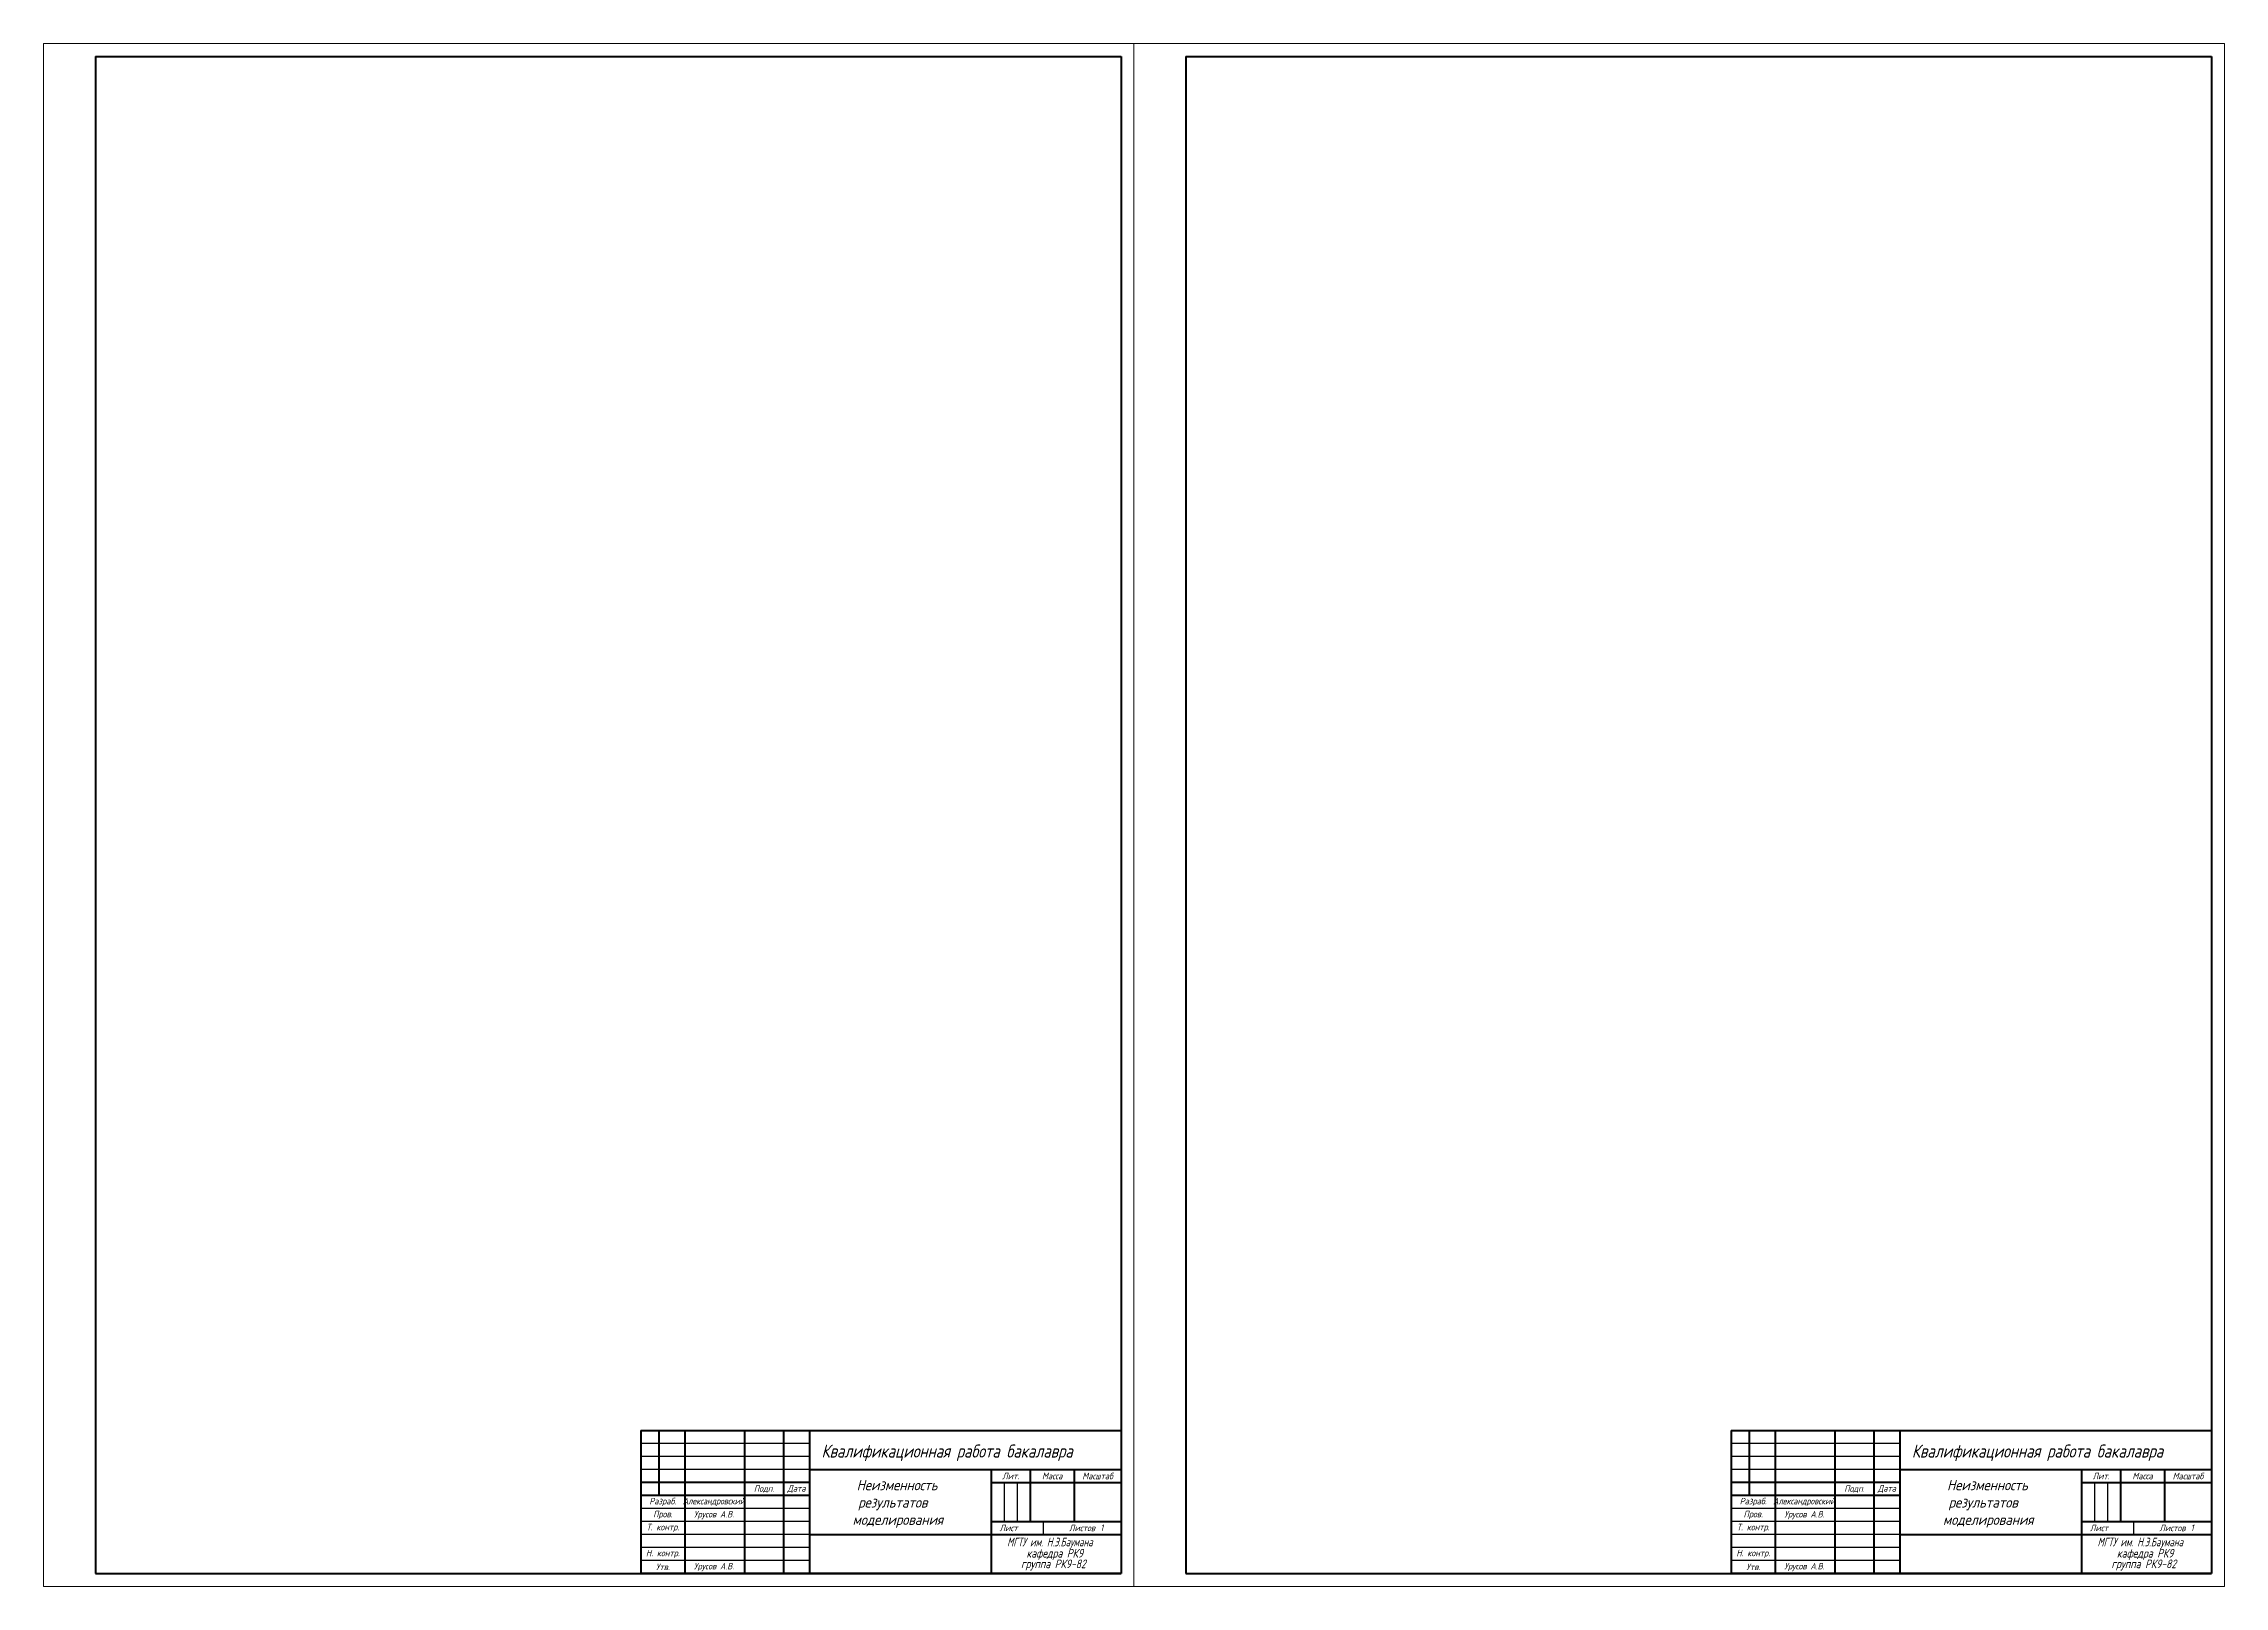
# Model space of a CAD drawing. Header units: millimetres. Extents: x 838 to 2583, y -517 to 768.
# Drawn here: x 838 to 1678, y -517 to 77 of the extents above; entities that cross this region are included whole.
import ezdxf
from ezdxf.enums import TextEntityAlignment as Align

# ---------------------------------------------------------------- set-up
doc = ezdxf.new("R2010")
doc.units = ezdxf.units.MM
doc.layers.get('0').update_dxf_attribs({"lineweight": 30})
doc.layers.add('format', color=7, linetype='Continuous', lineweight=80)
doc.styles.add('стиль1', font='geniso.shx', dxfattribs={"oblique": 15})

msp = doc.modelspace()

# ---------------------------------------------------------------- linework, layer by layer
at = {"lineweight": 5}
msp.add_line((1258.32, 76.53), (1258.32, -517.47), dxfattribs=at)
for p, q in [((1133.32, -462.47), (1068.32, -462.47)), ((1133.32, -467.47), (1068.32, -467.47)), ((1553.32, -462.47), (1488.32, -462.47)), ((1553.32, -467.47), (1488.32, -467.47)), ((1133.32, -472.47), (1068.32, -472.47)), ((1208.32, -477.47), (1208.32, -492.47)), ((1213.32, -477.47), (1213.32, -492.47)), ((1553.32, -472.47), (1488.32, -472.47)), ((1628.32, -477.47), (1628.32, -492.47)), ((1633.32, -477.47), (1633.32, -492.47)), ((1133.32, -487.47), (1068.32, -487.47)), ((1133.32, -492.47), (1068.32, -492.47)), ((1223.32, -492.47), (1223.32, -497.47)), ((1553.32, -487.47), (1488.32, -487.47)), ((1553.32, -492.47), (1488.32, -492.47)), ((1643.32, -492.47), (1643.32, -497.47)), ((1133.32, -497.47), (1068.32, -497.47)), ((1133.32, -502.47), (1068.32, -502.47)), ((1553.32, -497.47), (1488.32, -497.47)), ((1553.32, -502.47), (1488.32, -502.47)), ((1133.32, -507.47), (1068.32, -507.47)), ((1553.32, -507.47), (1488.32, -507.47))]:
    msp.add_line(p, q)
for points in [[(1048.32, 76.53), (838.32, 76.53), (838.32, -220.47)], [(1258.32, 76.53), (1048.32, 76.53)], [(1678.32, -220.47), (1678.32, 76.53), (1258.32, 76.53)], [(838.32, -220.47), (838.32, -517.47), (1048.32, -517.47)], [(1258.32, -517.47), (1678.32, -517.47), (1678.32, -220.47)], [(1048.32, -517.47), (1258.32, -517.47)]]:
    msp.add_lwpolyline(points, dxfattribs=at)
at = {"layer": 'format'}
for p, q in [((858.32, 71.53), (858.32, -512.47)), ((858.32, 71.53), (1253.32, 71.53)), ((1253.32, 71.53), (1253.32, -512.47)), ((1278.32, 71.53), (1278.32, -512.47)), ((1278.32, 71.53), (1673.32, 71.53)), ((1673.32, 71.53), (1673.32, -512.47)), ((1068.32, -457.47), (1068.32, -512.47)), ((1068.32, -457.47), (1253.32, -457.47)), ((1075.32, -457.47), (1075.32, -482.47)), ((1085.32, -457.47), (1085.32, -512.47)), ((1108.32, -457.47), (1108.32, -512.47)), ((1123.32, -457.47), (1123.32, -512.47)), ((1133.32, -457.47), (1133.32, -512.47)), ((1253.32, -457.47), (1253.32, -512.47)), ((1488.32, -457.47), (1488.32, -512.47)), ((1488.32, -457.47), (1673.32, -457.47)), ((1495.32, -457.47), (1495.32, -482.47)), ((1505.32, -457.47), (1505.32, -512.47)), ((1528.32, -457.47), (1528.32, -512.47)), ((1543.32, -457.47), (1543.32, -512.47)), ((1553.32, -457.47), (1553.32, -512.47)), ((1673.32, -457.47), (1673.32, -512.47)), ((1133.32, -477.47), (1068.32, -477.47)), ((1133.32, -472.47), (1253.32, -472.47)), ((1203.32, -472.47), (1203.32, -512.47)), ((1203.32, -477.47), (1253.32, -477.47)), ((1218.32, -472.47), (1218.32, -492.47)), ((1235.32, -472.47), (1235.32, -492.47)), ((1553.32, -477.47), (1488.32, -477.47)), ((1553.32, -472.47), (1673.32, -472.47)), ((1623.32, -472.47), (1623.32, -512.47)), ((1623.32, -477.47), (1673.32, -477.47)), ((1638.32, -472.47), (1638.32, -492.47)), ((1655.32, -472.47), (1655.32, -492.47)), ((1133.32, -482.47), (1068.32, -482.47)), ((1553.32, -482.47), (1488.32, -482.47)), ((1203.32, -492.47), (1253.32, -492.47)), ((1623.32, -492.47), (1673.32, -492.47)), ((1133.32, -497.47), (1253.32, -497.47)), ((1553.32, -497.47), (1673.32, -497.47)), ((858.32, -512.47), (1253.32, -512.47)), ((1253.32, -512.47), (1068.32, -512.47)), ((1278.32, -512.47), (1673.32, -512.47)), ((1673.32, -512.47), (1488.32, -512.47))]:
    msp.add_line(p, q, dxfattribs=at)

# ---------------------------------------------------------------- texts
at = {"lineweight": 25, "style": 'стиль1', "oblique": 15}
for s, height, width, p in [('Квалификационная работа бакалавра', 5, 0.9, (1137.94, -467.87)), ('Квалификационная работа бакалавра', 5, 0.9, (1557.94, -467.87)), ('МГТУ им. Н.Э.Баумана', 3.3333, 0.8, (1209.45, -502.05)), ('кафедра РК9', 3.3333, 0.9, (1216.91, -506.38)), ('МГТУ им. Н.Э.Баумана', 3.3333, 0.8, (1629.45, -502.05)), ('кафедра РК9', 3.3333, 0.9, (1636.91, -506.38)), ('группа РК9-82', 3.3333, 0.9, (1214.8, -510.46)), ('группа РК9-82', 3.3333, 0.9, (1634.8, -510.46))]:
    msp.add_text(s, height=height, dxfattribs=dict(at, width=width)).set_placement(p)
at = {"lineweight": 25, "char_height": 4, "width": 66.1939, "attachment_point": 1, "style": 'стиль1'}
for insert in [(1135.26, -476.46), (1555.26, -476.46)]:
    msp.add_mtext('\\pi16.236;Неизменность\\P\\pi16.815;результатов\\P\\pi14.675;моделирования', dxfattribs=dict(at, insert=insert))
at = {"layer": 'format', "lineweight": -3, "style": 'стиль1', "oblique": 15}
for s, p in [('Подп.', (1115.82, -479.97)), ('Дата', (1128.32, -479.97)), ('Лит.', (1210.82, -474.97)), ('Масса', (1226.82, -474.97)), ('Масштаб', (1244.32, -474.97)), ('Подп.', (1535.82, -479.97)), ('Дата', (1548.32, -479.97)), ('Лит.', (1630.82, -474.97)), ('Масса', (1646.82, -474.97)), ('Масштаб', (1664.32, -474.97)), ('Разраб.', (1076.82, -484.97)), ('Разраб.', (1496.82, -484.97)), ('Т. контр.', (1076.82, -494.97)), ('Пров.', (1076.82, -489.97)), ('Урусов А.В.', (1096.52, -490.03)), ('Лист', (1210.03, -494.97)), ('Листов', (1238.32, -494.97)), ('1', (1245.93, -494.86)), ('Т. контр.', (1496.82, -494.97)), ('Пров.', (1496.82, -489.97)), ('Урусов А.В.', (1516.52, -490.03)), ('Лист', (1630.03, -494.97)), ('Листов', (1658.32, -494.97)), ('1', (1665.93, -494.86)), ('Н. контр.', (1076.82, -504.97)), ('Н. контр.', (1496.82, -504.97)), ('Утв.', (1076.82, -509.97)), ('Урусов А.В.', (1096.52, -510.03)), ('Утв.', (1496.82, -509.97)), ('Урусов А.В.', (1516.52, -510.03))]:
    msp.add_text(s, height=2.5, dxfattribs=at).set_placement(p, align=Align.MIDDLE)
at = {"layer": 'format', "lineweight": -3, "style": 'стиль1', "oblique": 15, "width": 0.8}
for p in [(1096.52, -484.97), (1516.52, -484.97)]:
    msp.add_text('Александровский', height=2.5, dxfattribs=at).set_placement(p, align=Align.MIDDLE)

doc.saveas('drawing.dxf')
